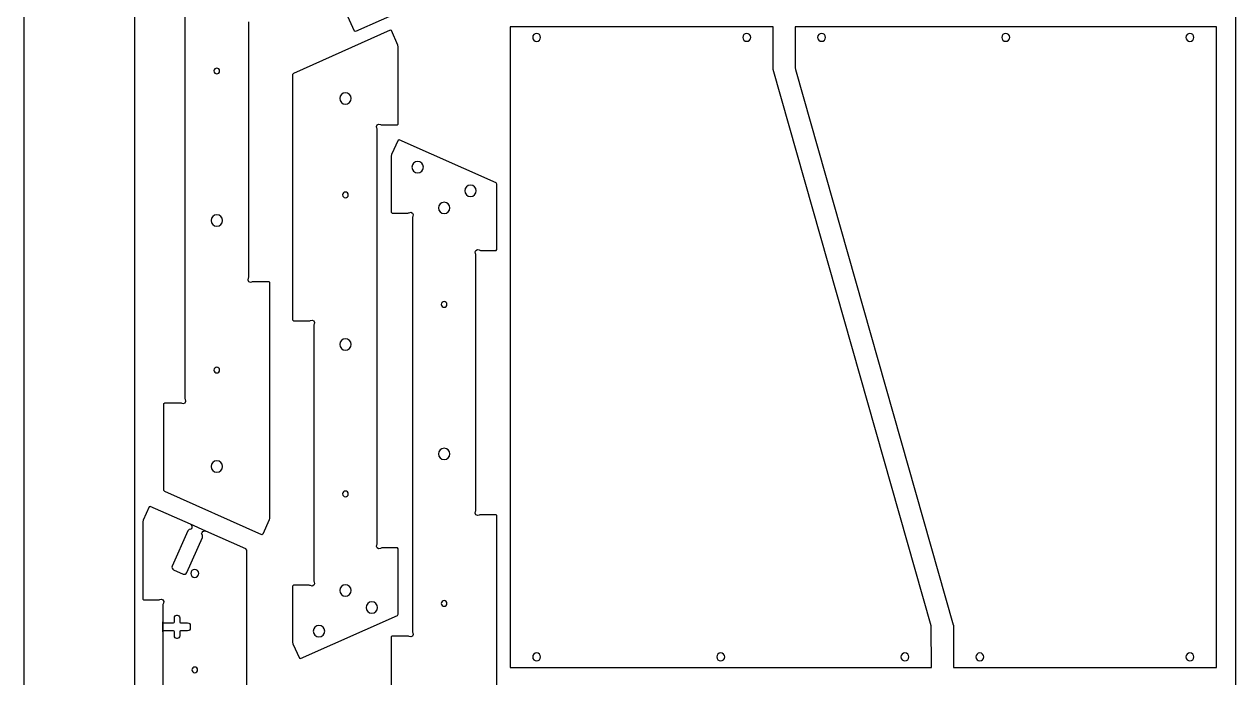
# Model space of a CAD drawing. Extents: x 150 to 6088, y 37 to 2750.
# Drawn here: x 3125 to 4500, y 1060 to 1801 of the extents above; entities that cross this region are included whole.
import ezdxf

# ---------------------------------------------------------------- set-up
doc = ezdxf.new("R2010")
doc.units = 0
doc.layers.add('00_Layout', color=7, linetype='CONTINUOUS')

msp = doc.modelspace()

# ---------------------------------------------------------------- linework, layer by layer
at = {"layer": '00_Layout', "color": 7}
for p, q in [((3124.993308, 149.999639), (3124.993308, 2749.993976)), ((3249.992787, 2699.994092), (3249.992787, 200.007103)), ((4499.990216, 200.007103), (4499.990216, 2699.994092)), ((3307.53107, 1377.15241), (3307.53107, 1846.482377)), ((3611.061998, 1841.957801), (3501.024674, 1792.965011)), ((3379.531447, 1804.184881), (3379.531447, 1514.855459)), ((3499.704406, 1793.47256), (3492.383401, 1809.916379)), ((3540.483224, 1794.512079), (3430.445636, 1745.51929)), ((3501.024674, 1792.965011), (3499.704406, 1793.47256)), ((3541.803492, 1794.004081), (3540.483224, 1794.512079)), ((3549.124497, 1777.560262), (3541.803492, 1794.004081)), ((3974.977061, 1798.364986), (3676.531149, 1798.364986)), ((3676.531149, 1798.364986), (3676.531149, 1071.365888)), ((3974.977061, 1750.864391), (3974.977061, 1798.364986)), ((4477.976401, 1798.364986), (3999.977221, 1798.364986)), ((3999.977221, 1798.364986), (3999.977221, 1751.933358)), ((4477.976401, 1071.365888), (4477.976401, 1798.364986)), ((3549.531954, 1775.647329), (3549.124497, 1777.560262)), ((3549.531954, 1687.991061), (3549.531954, 1775.647329)), ((3711.031153, 1786.364253), (3711.031153, 1786.364253)), ((3949.477104, 1786.364253), (3949.477104, 1786.364253)), ((4034.476961, 1786.364253), (4034.476961, 1786.364253)), ((4243.476173, 1786.364253), (4243.476173, 1786.364253)), ((4452.475386, 1786.364253), (4452.475386, 1786.364253)), ((3346.781657, 1748.218669), (3346.781657, 1748.218669)), ((4154.392217, 1118.776949), (3975.093477, 1750.030691)), ((3999.977221, 1751.933358), (4000.250535, 1749.9728)), ((4000.250535, 1749.9728), (4179.41275, 1119.699655)), ((3430.445636, 1745.51929), (3429.532826, 1744.114356)), ((3429.532826, 1744.114356), (3429.532826, 1465.696565)), ((3496.031469, 1717.093101), (3496.031469, 1717.093101)), ((3525.530859, 1212.32693), (3525.530859, 1681.655971)), ((3530.865641, 1686.990912), (3548.531832, 1686.990938)), ((3548.531832, 1686.990938), (3549.531954, 1687.991061)), ((3549.258905, 1669.76414), (3541.9379, 1653.320322)), ((3550.579173, 1670.269493), (3549.258905, 1669.76414)), ((3660.616496, 1621.279349), (3550.579173, 1670.269493)), ((3541.9379, 1653.320322), (3541.530443, 1651.407388)), ((3541.530443, 1651.407388), (3541.530443, 1587.989547)), ((3578.031486, 1639.049786), (3578.031486, 1639.049786)), ((3638.031183, 1612.336135), (3638.031183, 1612.336135)), ((3661.531953, 1619.871769), (3660.616496, 1621.279349)), ((3661.531953, 1545.693347), (3661.531953, 1619.871769)), ((3492.781599, 1607.62971), (3492.781599, 1607.62971)), ((3541.530443, 1587.989547), (3542.530565, 1586.989424)), ((3542.530565, 1586.989424), (3560.196756, 1586.989239)), ((3565.531009, 1581.654854), (3565.531009, 1112.325389)), ((3608.031202, 1592.853954), (3608.031202, 1592.853954)), ((3350.031527, 1578.550398), (3350.031527, 1578.550398)), ((3642.865904, 1544.693224), (3660.53183, 1544.693224)), ((3660.53183, 1544.693224), (3661.531953, 1545.693347)), ((3637.531386, 1250.028359), (3637.531386, 1539.357516)), ((3384.865964, 1509.521021), (3402.531626, 1509.521021)), ((3402.531626, 1509.521021), (3403.531749, 1508.520898)), ((3403.531749, 1508.520898), (3403.531749, 1240.864482)), ((3604.781332, 1483.390563), (3604.781332, 1483.390563)), ((3429.532826, 1465.696565), (3430.532948, 1464.696442)), ((3430.532948, 1464.696442), (3448.197022, 1464.696442)), ((3453.532863, 1459.359199), (3453.532863, 1170.030148)), ((3496.031469, 1437.961466), (3496.031469, 1437.961466)), ((3346.781657, 1408.882154), (3346.781657, 1408.882154)), ((3283.532885, 1370.81695), (3284.533007, 1371.817073)), ((3283.532885, 1272.399043), (3283.532885, 1370.81695)), ((3284.533007, 1371.817073), (3302.196552, 1371.81702)), ((3608.031202, 1313.722292), (3608.031202, 1313.722292)), ((3350.031527, 1299.418763), (3350.031527, 1299.418763)), ((3284.445695, 1270.992256), (3283.532885, 1272.399043)), ((3394.483018, 1222.000261), (3284.445695, 1270.992256)), ((3492.781599, 1268.293195), (3492.781599, 1268.293195)), ((3266.700129, 1253.729316), (3259.871248, 1238.393306)), ((3268.020397, 1254.235992), (3266.700129, 1253.729316)), ((3313.515403, 1233.980065), (3268.020397, 1254.235992)), ((3259.871248, 1238.393306), (3259.463791, 1236.479579)), ((3403.124291, 1238.95102), (3395.803286, 1222.507201)), ((3403.531749, 1240.864482), (3403.124291, 1238.95102)), ((3660.53183, 1244.69355), (3642.865904, 1244.693497)), ((3661.531953, 1243.693427), (3660.53183, 1244.69355)), ((3661.531953, 976.038043), (3661.531953, 1243.693427)), ((3259.463791, 1236.479579), (3259.463791, 1149.035215)), ((3310.792846, 1226.38998), (3292.954147, 1186.323154)), ((3331.054858, 1226.170852), (3313.515403, 1233.980118)), ((3331.054594, 1226.170905), (3313.515403, 1233.980065)), ((3315.08676, 1229.887261), (3314.313913, 1228.151572)), ((3326.189181, 1222.863938), (3326.962028, 1224.59976)), ((3376.549599, 1205.914978), (3331.054594, 1226.170905)), ((3309.397966, 1179.001911), (3327.2364, 1219.06871)), ((3395.803286, 1222.507201), (3394.483018, 1222.000261)), ((3377.465055, 1204.508192), (3376.549599, 1205.914978)), ((3377.465055, 926.74019), (3377.465055, 1204.508192)), ((3548.531832, 1206.992121), (3530.865641, 1206.992121)), ((3549.531954, 1205.992501), (3548.531832, 1206.992121)), ((3549.531954, 1131.813338), (3549.531954, 1205.992501)), ((3294.524181, 1182.230324), (3305.305135, 1177.430819)), ((3322.964447, 1178.13953), (3322.964447, 1178.13953)), ((3430.532948, 1164.695366), (3429.532826, 1163.695746)), ((3429.532826, 1163.695746), (3429.532826, 1100.278698)), ((3448.196758, 1164.695366), (3430.532948, 1164.695366)), ((3496.031469, 1158.829804), (3496.031469, 1158.829804)), ((3259.463791, 1149.035215), (3260.463914, 1148.035357)), ((3260.463914, 1148.035357), (3277.129982, 1148.035304)), ((3282.464235, 1142.700336), (3282.46397, 1123.035329)), ((3604.781332, 1144.054021), (3604.781332, 1144.054021)), ((3295.365025, 1123.035329), (3295.365025, 1127.78533)), ((3298.365394, 1130.785328), (3298.464348, 1130.785328)), ((3301.464981, 1127.78533), (3301.464981, 1123.035329)), ((3301.464981, 1127.78533), (3301.464981, 1127.78533)), ((3438.579175, 1081.413974), (3548.619144, 1130.406102)), ((3526.031449, 1139.347597), (3526.031449, 1139.347597)), ((3548.619144, 1130.406102), (3549.531954, 1131.813338)), ((3282.46397, 1123.035329), (3282.46397, 1112.035354)), ((3282.464499, 1112.035354), (3282.464499, 1123.035329)), ((3283.464622, 1122.035338), (3294.364903, 1122.035338)), ((3302.465104, 1122.035338), (3310.465557, 1122.035338)), ((3313.465397, 1119.03534), (3313.465397, 1116.035342)), ((4154.529006, 1071.365888), (4154.392217, 1118.776949)), ((4179.528902, 1118.86569), (4179.528902, 1071.365888)), ((4179.528902, 1118.86569), (4179.528902, 1118.86569)), ((3282.46397, 1112.035354), (3282.46397, 914.036249)), ((3294.364903, 1113.035371), (3283.464622, 1113.035371)), ((3295.365025, 1107.285379), (3295.365025, 1112.035354)), ((3298.464348, 1104.285381), (3298.365394, 1104.285381)), ((3301.464981, 1112.035354), (3301.464981, 1107.285379)), ((3310.465557, 1113.035371), (3302.465104, 1113.035371)), ((3429.532826, 1100.278698), (3429.937637, 1098.365156)), ((3466.031752, 1112.633946), (3466.031752, 1112.633946)), ((3542.530565, 1106.990501), (3541.530443, 1105.990484)), ((3541.530443, 1105.990484), (3541.530443, 1007.572604)), ((3560.196756, 1106.990501), (3542.530565, 1106.990501)), ((3429.937637, 1098.365156), (3437.258907, 1081.921417)), ((3437.258907, 1081.921417), (3438.579175, 1081.413974)), ((3711.031153, 1083.365774), (3711.031153, 1083.365774)), ((3920.030101, 1083.365774), (3920.030101, 1083.365774)), ((4129.029049, 1083.365774), (4129.029049, 1083.365774)), ((4214.029171, 1083.365774), (4214.029171, 1083.365774)), ((4452.475386, 1083.365774), (4452.475386, 1083.365774)), ((3321.714558, 1068.67614), (3321.714558, 1068.67614)), ((3676.531149, 1071.365888), (4154.529006, 1071.365888)), ((4179.528902, 1071.365888), (4477.976401, 1071.365888))]:
    msp.add_line(p, q, dxfattribs=at)
for points in [[(3706.53113, 1790.861191), (3704.04704, 1790.861191), (3702.03281, 1788.848342), (3702.031106, 1786.364253)], [(3711.031153, 1786.364253), (3711.02945, 1788.848342), (3709.01522, 1790.861191), (3706.53113, 1790.861191)], [(3944.977213, 1790.834203), (3942.50366, 1790.834203), (3940.493834, 1788.837751), (3940.477321, 1786.364253)], [(3949.477104, 1786.364253), (3949.460591, 1788.837751), (3947.450765, 1790.834203), (3944.977213, 1790.834203)], [(4029.97707, 1790.834203), (4027.503517, 1790.834203), (4025.493691, 1788.837751), (4025.477178, 1786.364253)], [(4034.476961, 1786.364253), (4034.460448, 1788.837751), (4032.450622, 1790.834203), (4029.97707, 1790.834203)], [(4238.976282, 1790.829634), (4236.504505, 1790.829634), (4234.495419, 1788.835956), (4234.476391, 1786.364253)], [(4243.476173, 1786.364253), (4243.457144, 1788.835956), (4241.448059, 1790.829634), (4238.976282, 1790.829634)], [(4447.975362, 1790.861191), (4445.491272, 1790.861191), (4443.477042, 1788.848342), (4443.475339, 1786.364253)], [(4452.475386, 1786.364253), (4452.473682, 1788.848342), (4450.459452, 1790.861191), (4447.975362, 1790.861191)], [(3702.031106, 1786.364253), (3702.03281, 1783.880165), (3704.04704, 1781.867316), (3706.53113, 1781.867316)], [(3706.53113, 1781.867316), (3709.01522, 1781.867316), (3711.02945, 1783.880165), (3711.031153, 1786.364253)], [(3940.477321, 1786.364253), (3940.493834, 1783.890756), (3942.50366, 1781.894304), (3944.977213, 1781.894304)], [(3944.977213, 1781.894304), (3947.450765, 1781.894304), (3949.460591, 1783.890756), (3949.477104, 1786.364253)], [(4025.477178, 1786.364253), (4025.493691, 1783.890756), (4027.503517, 1781.894304), (4029.97707, 1781.894304)], [(4029.97707, 1781.894304), (4032.450622, 1781.894304), (4034.460448, 1783.890756), (4034.476961, 1786.364253)], [(4234.476391, 1786.364253), (4234.495419, 1783.892551), (4236.504505, 1781.898873), (4238.976282, 1781.898873)], [(4238.976282, 1781.898873), (4241.448059, 1781.898873), (4243.457144, 1783.892551), (4243.476173, 1786.364253)], [(4443.475339, 1786.364253), (4443.477042, 1783.880165), (4445.491272, 1781.867316), (4447.975362, 1781.867316)], [(4447.975362, 1781.867316), (4450.459452, 1781.867316), (4452.473682, 1783.880165), (4452.475386, 1786.364253)], [(3343.531655, 1751.4664), (3341.737615, 1751.4664), (3340.282907, 1750.012709), (3340.281653, 1748.218669)], [(3340.281653, 1748.218669), (3340.282907, 1746.42463), (3341.737615, 1744.970938), (3343.531655, 1744.970938)], [(3346.781657, 1748.218669), (3346.780404, 1750.012709), (3345.325695, 1751.4664), (3343.531655, 1751.4664)], [(3343.531655, 1744.970938), (3345.325695, 1744.970938), (3346.780404, 1746.42463), (3346.781657, 1748.218669)], [(3975.093477, 1750.030691), (3975.016219, 1750.30165), (3974.977061, 1750.582293), (3974.977061, 1750.864391)], [(3489.531464, 1723.588562), (3485.943384, 1723.588562), (3483.033967, 1720.681179), (3483.031459, 1717.093101)], [(3496.031469, 1717.093101), (3496.028961, 1720.681179), (3493.119544, 1723.588562), (3489.531464, 1723.588562)], [(3483.031459, 1717.093101), (3483.033967, 1713.505022), (3485.943384, 1710.597639), (3489.531464, 1710.597639)], [(3489.531464, 1710.597639), (3493.119544, 1710.597639), (3496.028961, 1713.505022), (3496.031469, 1717.093101)], [(3525.084243, 1683.245161), (3523.416578, 1685.976766), (3526.545269, 1689.105298), (3529.276821, 1687.437554)], [(3525.530859, 1681.655971), (3525.530859, 1682.216675), (3525.376342, 1682.766557), (3525.084243, 1683.245161)], [(3529.276821, 1687.437554), (3529.755451, 1687.145481), (3530.30499, 1686.990938), (3530.865641, 1686.990912)], [(3571.531482, 1645.545248), (3567.943401, 1645.545248), (3565.033985, 1642.637864), (3565.031477, 1639.049786)], [(3565.031477, 1639.049786), (3565.033985, 1635.461707), (3567.943401, 1632.554324), (3571.531482, 1632.554324)], [(3578.031486, 1639.049786), (3578.028978, 1642.637864), (3575.119562, 1645.545248), (3571.531482, 1645.545248)], [(3571.531482, 1632.554324), (3575.119562, 1632.554324), (3578.028978, 1635.461707), (3578.031486, 1639.049786)], [(3489.531596, 1610.877441), (3487.737556, 1610.877441), (3486.282848, 1609.423749), (3486.281594, 1607.62971)], [(3492.781599, 1607.62971), (3492.780345, 1609.423749), (3491.325636, 1610.877441), (3489.531596, 1610.877441)], [(3631.531178, 1618.831597), (3627.943098, 1618.831597), (3625.033681, 1615.924213), (3625.031174, 1612.336135)], [(3625.031174, 1612.336135), (3625.033681, 1608.748056), (3627.943098, 1605.840673), (3631.531178, 1605.840673)], [(3638.031183, 1612.336135), (3638.028675, 1615.924213), (3635.119259, 1618.831597), (3631.531178, 1618.831597)], [(3631.531178, 1605.840673), (3635.119259, 1605.840673), (3638.028675, 1608.748056), (3638.031183, 1612.336135)], [(3486.281594, 1607.62971), (3486.282848, 1605.835671), (3487.737556, 1604.381979), (3489.531596, 1604.381979)], [(3489.531596, 1604.381979), (3491.325636, 1604.381979), (3492.780345, 1605.835671), (3492.781599, 1607.62971)], [(3601.53133, 1599.314342), (3597.956939, 1599.314342), (3595.053236, 1596.428277), (3595.031458, 1592.853954)], [(3608.031202, 1592.853954), (3608.009424, 1596.428277), (3605.10572, 1599.314342), (3601.53133, 1599.314342)], [(3343.531523, 1585.04586), (3339.943443, 1585.04586), (3337.034026, 1582.138477), (3337.031518, 1578.550398)], [(3350.031527, 1578.550398), (3350.02902, 1582.138477), (3347.119603, 1585.04586), (3343.531523, 1585.04586)], [(3560.196756, 1586.989239), (3560.757142, 1586.989054), (3561.306945, 1587.143596), (3561.785576, 1587.435722)], [(3561.785576, 1587.435722), (3564.517128, 1589.103467), (3567.645819, 1585.974934), (3565.978154, 1583.243329)], [(3565.978154, 1583.243329), (3565.686055, 1582.764778), (3565.531274, 1582.214975), (3565.531009, 1581.654854)], [(3595.031458, 1592.853954), (3595.053236, 1589.27963), (3597.956939, 1586.393566), (3601.53133, 1586.393566)], [(3601.53133, 1586.393566), (3605.10572, 1586.393566), (3608.009424, 1589.27963), (3608.031202, 1592.853954)], [(3337.031518, 1578.550398), (3337.034026, 1574.96232), (3339.943443, 1572.054936), (3343.531523, 1572.054936)], [(3343.531523, 1572.054936), (3347.119603, 1572.054936), (3350.02902, 1574.96232), (3350.031527, 1578.550398)], [(3637.084506, 1540.947076), (3635.416841, 1543.678708), (3638.545532, 1546.807293), (3641.277084, 1545.139496)], [(3637.531386, 1539.357516), (3637.531386, 1539.918696), (3637.376605, 1540.468526), (3637.084506, 1540.947076)], [(3641.277084, 1545.139496), (3641.755714, 1544.847423), (3642.305253, 1544.69288), (3642.865904, 1544.693224)], [(3379.084831, 1513.266243), (3377.417695, 1510.534823), (3380.545857, 1507.406767), (3383.277145, 1509.07385)], [(3379.531447, 1514.855459), (3379.531447, 1514.294703), (3379.37693, 1513.744847), (3379.084831, 1513.266243)], [(3383.277145, 1509.07385), (3383.755775, 1509.365949), (3384.305578, 1509.520492), (3384.865964, 1509.521021)], [(3601.53133, 1486.638294), (3599.73729, 1486.638294), (3598.282581, 1485.184603), (3598.281328, 1483.390563)], [(3604.781332, 1483.390563), (3604.780078, 1485.184603), (3603.32537, 1486.638294), (3601.53133, 1486.638294)], [(3598.281328, 1483.390563), (3598.282581, 1481.596524), (3599.73729, 1480.142832), (3601.53133, 1480.142832)], [(3601.53133, 1480.142832), (3603.32537, 1480.142832), (3604.780078, 1481.596524), (3604.781332, 1483.390563)], [(3448.197022, 1464.696442), (3448.757938, 1464.696442), (3449.307741, 1464.850614), (3449.786371, 1465.14274)], [(3449.786371, 1465.14274), (3452.517924, 1466.810485), (3455.646615, 1463.681952), (3453.978685, 1460.949315)], [(3453.978685, 1460.949315), (3453.686321, 1460.469733), (3453.53154, 1459.919903), (3453.532863, 1459.359199)], [(3489.531464, 1444.456927), (3485.943384, 1444.456927), (3483.033967, 1441.549544), (3483.031459, 1437.961466)], [(3496.031469, 1437.961466), (3496.028961, 1441.549544), (3493.119544, 1444.456927), (3489.531464, 1444.456927)], [(3483.031459, 1437.961466), (3483.033967, 1434.373387), (3485.943384, 1431.466004), (3489.531464, 1431.466004)], [(3489.531464, 1431.466004), (3493.119544, 1431.466004), (3496.028961, 1434.373387), (3496.031469, 1437.961466)], [(3343.531655, 1412.129885), (3341.737615, 1412.129885), (3340.282907, 1410.676193), (3340.281653, 1408.882154)], [(3340.281653, 1408.882154), (3340.282907, 1407.088114), (3341.737615, 1405.634423), (3343.531655, 1405.634423)], [(3346.781657, 1408.882154), (3346.780404, 1410.676193), (3345.325695, 1412.129885), (3343.531655, 1412.129885)], [(3343.531655, 1405.634423), (3345.325695, 1405.634423), (3346.780404, 1407.088114), (3346.781657, 1408.882154)], [(3303.785901, 1371.370325), (3306.517453, 1369.702527), (3309.646144, 1372.831112), (3307.978479, 1375.562744)], [(3307.978479, 1375.562744), (3307.686115, 1376.041321), (3307.531599, 1376.591177), (3307.53107, 1377.15241)], [(3302.196552, 1371.81702), (3302.757468, 1371.816993), (3303.307271, 1371.66245), (3303.785901, 1371.370325)], [(3601.53133, 1320.18268), (3597.956939, 1320.18268), (3595.053236, 1317.296616), (3595.031458, 1313.722292)], [(3608.031202, 1313.722292), (3608.009424, 1317.296616), (3605.10572, 1320.18268), (3601.53133, 1320.18268)], [(3595.031458, 1313.722292), (3595.053236, 1310.147969), (3597.956939, 1307.261904), (3601.53133, 1307.261904)], [(3601.53133, 1307.261904), (3605.10572, 1307.261904), (3608.009424, 1310.147969), (3608.031202, 1313.722292)], [(3343.531523, 1305.914225), (3339.943443, 1305.914225), (3337.034026, 1303.006842), (3337.031518, 1299.418763)], [(3337.031518, 1299.418763), (3337.034026, 1295.830685), (3339.943443, 1292.923301), (3343.531523, 1292.923301)], [(3350.031527, 1299.418763), (3350.02902, 1303.006842), (3347.119603, 1305.914225), (3343.531523, 1305.914225)], [(3343.531523, 1292.923301), (3347.119603, 1292.923301), (3350.02902, 1295.830685), (3350.031527, 1299.418763)], [(3489.531596, 1271.540925), (3487.737556, 1271.540925), (3486.282848, 1270.087234), (3486.281594, 1268.293195)], [(3486.281594, 1268.293195), (3486.282848, 1266.499155), (3487.737556, 1265.045464), (3489.531596, 1265.045464)], [(3492.781599, 1268.293195), (3492.780345, 1270.087234), (3491.325636, 1271.540925), (3489.531596, 1271.540925)], [(3489.531596, 1265.045464), (3491.325636, 1265.045464), (3492.780345, 1266.499155), (3492.781599, 1268.293195)], [(3641.277084, 1244.246802), (3638.545532, 1242.579058), (3635.416841, 1245.70759), (3637.084506, 1248.439195)], [(3637.084506, 1248.439195), (3637.376605, 1248.917799), (3637.531121, 1249.467682), (3637.531386, 1250.028359)], [(3642.865904, 1244.693497), (3642.305517, 1244.693471), (3641.755714, 1244.538928), (3641.277084, 1244.246802)], [(3314.313913, 1228.151572), (3312.869821, 1228.48058), (3311.395036, 1227.742685), (3310.792846, 1226.38998)], [(3313.515403, 1233.980118), (3315.079351, 1233.283789), (3315.782877, 1231.451342), (3315.08676, 1229.887261)], [(3326.962028, 1224.59976), (3327.658939, 1226.163761), (3329.491174, 1226.867181), (3331.054858, 1226.170852)], [(3327.2364, 1219.06871), (3327.83859, 1220.421442), (3327.400177, 1222.011241), (3326.189181, 1222.863938)], [(3529.276821, 1206.545426), (3526.545269, 1204.877629), (3523.416578, 1208.006214), (3525.084243, 1210.737846)], [(3525.084243, 1210.737846), (3525.376342, 1211.216397), (3525.530859, 1211.766226), (3525.530859, 1212.32693)], [(3530.865641, 1206.992121), (3530.30499, 1206.992042), (3529.755451, 1206.837499), (3529.276821, 1206.545426)], [(3292.954147, 1186.323154), (3292.257501, 1184.759153), (3292.959439, 1182.926732), (3294.524181, 1182.230324)], [(3318.464555, 1182.608511), (3315.991379, 1182.608511), (3313.981711, 1180.612647), (3313.964664, 1178.13953)], [(3322.964447, 1178.13953), (3322.9474, 1180.612647), (3320.937732, 1182.608511), (3318.464555, 1182.608511)], [(3305.305135, 1177.430819), (3306.868819, 1176.734516), (3308.701319, 1177.437962), (3309.397966, 1179.001911)], [(3313.964664, 1178.13953), (3313.981711, 1175.666413), (3315.991379, 1173.670549), (3318.464555, 1173.670549)], [(3318.464555, 1173.670549), (3320.937732, 1173.670549), (3322.9474, 1175.666413), (3322.964447, 1178.13953)], [(3453.532863, 1170.030148), (3453.532863, 1169.469444), (3453.686321, 1168.919641), (3453.97842, 1168.44109)], [(3449.785842, 1164.248697), (3449.307212, 1164.540823), (3448.757409, 1164.695366), (3448.196758, 1164.695366)], [(3453.97842, 1168.44109), (3455.646085, 1165.709485), (3452.517394, 1162.580953), (3449.785842, 1164.248697)], [(3489.531464, 1165.325266), (3485.943384, 1165.325266), (3483.033967, 1162.417883), (3483.031459, 1158.829804)], [(3483.031459, 1158.829804), (3483.033967, 1155.241726), (3485.943384, 1152.334342), (3489.531464, 1152.334342)], [(3496.031469, 1158.829804), (3496.028961, 1162.417883), (3493.119544, 1165.325266), (3489.531464, 1165.325266)], [(3489.531464, 1152.334342), (3493.119544, 1152.334342), (3496.028961, 1155.241726), (3496.031469, 1158.829804)], [(3277.129982, 1148.035304), (3277.690368, 1148.03533), (3278.240171, 1148.189873), (3278.718801, 1148.481946)], [(3278.718801, 1148.481946), (3281.450354, 1150.149743), (3284.579045, 1147.021158), (3282.91138, 1144.289526)], [(3282.91138, 1144.289526), (3282.61928, 1143.810923), (3282.464764, 1143.261067), (3282.464235, 1142.700336)], [(3519.531445, 1145.843058), (3515.943364, 1145.843058), (3513.033948, 1142.935675), (3513.03144, 1139.347597)], [(3526.031449, 1139.347597), (3526.028941, 1142.935675), (3523.119525, 1145.843058), (3519.531445, 1145.843058)], [(3601.53133, 1147.301752), (3599.73729, 1147.301752), (3598.282581, 1145.848061), (3598.281328, 1144.054021)], [(3598.281328, 1144.054021), (3598.282581, 1142.259982), (3599.73729, 1140.80629), (3601.53133, 1140.80629)], [(3604.781332, 1144.054021), (3604.780078, 1145.848061), (3603.32537, 1147.301752), (3601.53133, 1147.301752)], [(3601.53133, 1140.80629), (3603.32537, 1140.80629), (3604.780078, 1142.259982), (3604.781332, 1144.054021)], [(3295.365025, 1127.78533), (3295.365025, 1129.442227), (3296.708048, 1130.785381), (3298.365394, 1130.785328)], [(3298.464348, 1130.785328), (3300.121959, 1130.785249), (3301.464981, 1129.442121), (3301.464981, 1127.78533)], [(3513.03144, 1139.347597), (3513.033948, 1135.759518), (3515.943364, 1132.852135), (3519.531445, 1132.852135)], [(3519.531445, 1132.852135), (3523.119525, 1132.852135), (3526.028941, 1135.759518), (3526.031449, 1139.347597)], [(3282.464499, 1123.035329), (3282.464499, 1122.483092), (3282.912438, 1122.035418), (3283.464622, 1122.035338)], [(3294.364903, 1122.035338), (3294.917087, 1122.035418), (3295.364761, 1122.483092), (3295.365025, 1123.035329)], [(3301.464981, 1123.035329), (3301.464981, 1122.483012), (3301.913184, 1122.035259), (3302.465104, 1122.035338)], [(3310.465557, 1122.035338), (3312.12211, 1122.035391), (3313.465397, 1120.692237), (3313.465397, 1119.03534)], [(3313.465397, 1116.035342), (3313.465397, 1114.378446), (3312.12211, 1113.035318), (3310.465557, 1113.035371)], [(3459.531748, 1119.129407), (3455.943668, 1119.129407), (3453.034251, 1116.222024), (3453.031743, 1112.633946)], [(3466.031752, 1112.633946), (3466.029245, 1116.222024), (3463.119828, 1119.129407), (3459.531748, 1119.129407)], [(4179.41275, 1119.699655), (4179.489744, 1119.428378), (4179.528902, 1119.147709), (4179.528902, 1118.86569)], [(3283.464622, 1113.035371), (3282.912438, 1113.035291), (3282.465029, 1112.587591), (3282.464499, 1112.035354)], [(3295.365025, 1112.035354), (3295.365025, 1112.587591), (3294.917087, 1113.035291), (3294.364903, 1113.035371)], [(3298.365394, 1104.285381), (3296.708048, 1104.285328), (3295.365025, 1105.628482), (3295.365025, 1107.285379)], [(3301.464981, 1107.285379), (3301.464981, 1105.628588), (3300.121959, 1104.28546), (3298.464348, 1104.285381)], [(3302.465104, 1113.035371), (3301.913184, 1113.03545), (3301.465246, 1112.587697), (3301.464981, 1112.035354)], [(3453.031743, 1112.633946), (3453.034251, 1109.045867), (3455.943668, 1106.138484), (3459.531748, 1106.138484)], [(3459.531748, 1106.138484), (3463.119828, 1106.138484), (3466.029245, 1109.045867), (3466.031752, 1112.633946)], [(3561.785576, 1106.543833), (3561.306945, 1106.835958), (3560.757142, 1106.990501), (3560.196756, 1106.990501)], [(3565.978154, 1110.736226), (3567.645819, 1108.00462), (3564.517128, 1104.876088), (3561.785576, 1106.543833)], [(3565.531009, 1112.325389), (3565.531009, 1111.764659), (3565.686055, 1111.214803), (3565.978154, 1110.736226)], [(3706.53113, 1087.862712), (3704.04704, 1087.862712), (3702.03281, 1085.849863), (3702.031106, 1083.365774)], [(3711.031153, 1083.365774), (3711.02945, 1085.849863), (3709.01522, 1087.862712), (3706.53113, 1087.862712)], [(3915.530078, 1087.862712), (3913.045988, 1087.862712), (3911.031758, 1085.849863), (3911.030054, 1083.365774)], [(3920.030101, 1083.365774), (3920.028398, 1085.849863), (3918.014167, 1087.862712), (3915.530078, 1087.862712)], [(4124.529158, 1087.835724), (4122.055605, 1087.835724), (4120.04578, 1085.839272), (4120.029267, 1083.365774)], [(4129.029049, 1083.365774), (4129.012536, 1085.839272), (4127.002711, 1087.835724), (4124.529158, 1087.835724)], [(4209.529147, 1087.862712), (4207.045057, 1087.862712), (4205.030827, 1085.849863), (4205.029123, 1083.365774)], [(4214.029171, 1083.365774), (4214.027467, 1085.849863), (4212.013237, 1087.862712), (4209.529147, 1087.862712)], [(4447.975362, 1087.862712), (4445.491272, 1087.862712), (4443.477042, 1085.849863), (4443.475339, 1083.365774)], [(4452.475386, 1083.365774), (4452.473682, 1085.849863), (4450.459452, 1087.862712), (4447.975362, 1087.862712)], [(3702.031106, 1083.365774), (3702.03281, 1080.881686), (3704.04704, 1078.868837), (3706.53113, 1078.868837)], [(3706.53113, 1078.868837), (3709.01522, 1078.868837), (3711.02945, 1080.881686), (3711.031153, 1083.365774)], [(3911.030054, 1083.365774), (3911.031758, 1080.881686), (3913.045988, 1078.868837), (3915.530078, 1078.868837)], [(3915.530078, 1078.868837), (3918.014167, 1078.868837), (3920.028398, 1080.881686), (3920.030101, 1083.365774)], [(4120.029267, 1083.365774), (4120.04578, 1080.892277), (4122.055605, 1078.895825), (4124.529158, 1078.895825)], [(4124.529158, 1078.895825), (4127.002711, 1078.895825), (4129.012536, 1080.892277), (4129.029049, 1083.365774)], [(4205.029123, 1083.365774), (4205.030827, 1080.881686), (4207.045057, 1078.868837), (4209.529147, 1078.868837)], [(4209.529147, 1078.868837), (4212.013237, 1078.868837), (4214.027467, 1080.881686), (4214.029171, 1083.365774)], [(4443.475339, 1083.365774), (4443.477042, 1080.881686), (4445.491272, 1078.868837), (4447.975362, 1078.868837)], [(4447.975362, 1078.868837), (4450.459452, 1078.868837), (4452.473682, 1080.881686), (4452.475386, 1083.365774)], [(3318.464555, 1071.923871), (3316.670515, 1071.923871), (3315.215807, 1070.470179), (3315.214553, 1068.67614)], [(3315.214553, 1068.67614), (3315.215807, 1066.8821), (3316.670515, 1065.428409), (3318.464555, 1065.428409)], [(3321.714558, 1068.67614), (3321.713304, 1070.470179), (3320.258596, 1071.923871), (3318.464555, 1071.923871)], [(3318.464555, 1065.428409), (3320.258596, 1065.428409), (3321.713304, 1066.8821), (3321.714558, 1068.67614)]]:
    msp.add_open_spline(points, degree=3, dxfattribs=at)

doc.saveas('drawing.dxf')
